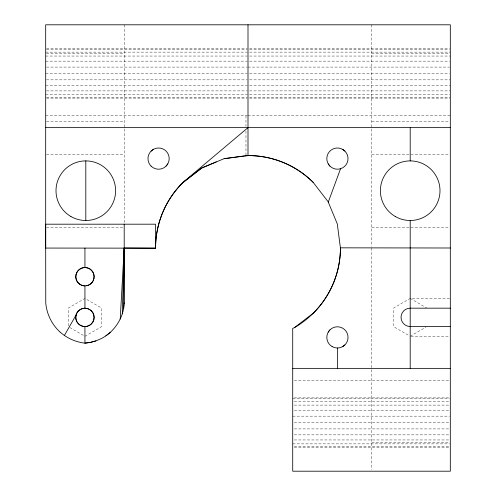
<?xml version="1.0" encoding="UTF-8"?>
<svg xmlns="http://www.w3.org/2000/svg" width="496" height="496" viewBox="0 0 496 496"><rect width="100%" height="100%" fill="white"/><g stroke="black" fill="none" stroke-linecap="round" stroke-linejoin="round"><path stroke-width="0.37" stroke-dasharray="2.48 1.86" d="M449.543 298.431L410.198 298.431L393.824 307.886L393.824 326.796L408.89 335.494M410.198 336.251L425.921 327.174M46.469 48.825L247.231 48.825M249.55 48.825L449.537 48.825M46.469 49.668L247.231 49.668M249.55 49.668L449.537 49.668M45.694 52.13L247.231 52.13M249.55 52.13L450.312 52.13M46.463 53.45L124.198 53.45M371.808 53.45L449.543 53.45M45.694 56.048L247.231 56.048M249.55 56.048L450.312 56.048M45.694 61.151L247.231 61.151M249.55 61.151L449.537 61.151M46.469 67.09L247.231 67.09M248 67.09L449.537 67.09M45.694 73.47L247.231 73.47M249.55 73.47L449.537 73.47M46.469 79.844L247.231 79.844M249.55 79.844L450.312 79.844M45.694 85.789L247.231 85.789M249.55 85.789L450.312 85.789M46.469 90.892L247.231 90.892M249.55 90.892L450.312 90.892M45.694 94.81L247.231 94.81M249.55 94.81L449.537 94.81M46.469 97.272L247.231 97.272M249.55 97.272L450.312 97.272M46.469 98.109L247.231 98.109M249.55 98.109L449.537 98.109M45.694 115.63L247.324 115.63M248 115.63L450.312 115.63M46.463 121.718L124.198 121.718M371.808 121.718L449.543 121.718M46.463 154.2L124.198 154.2M371.808 154.2L449.543 154.2M46.463 227.193L123.43 227.193M371.808 227.193L449.543 227.193M410.973 336.251L449.543 336.251M294.246 380.37L450.312 380.37M294.258 397.891L449.537 397.891M292.714 398.728L449.537 398.728M294.258 401.19L449.537 401.19M294.258 405.108L449.537 405.108M294.258 410.211L449.537 410.211M292.714 416.156L449.537 416.156M294.258 422.53L449.537 422.53M294.258 428.91L449.537 428.91M294.258 434.849L449.537 434.849M294.258 439.952L449.537 439.952M371.808 442.55L449.543 442.55M292.714 443.87L449.537 443.87M294.258 446.332L449.537 446.332M294.258 447.175L449.537 447.175M410.198 298.431L426.579 307.886M69.874 327.571L84.94 336.282L101.314 326.814L101.314 307.904L84.94 298.449L68.56 307.917L68.56 326.827M371.808 24.8L371.808 246.456M371.808 248L371.808 469.662M245.966 115.63L245.966 126.43M245.966 131.056L245.966 155.75M124.198 24.8L124.198 223.349"/><path stroke-width="0.74" d="M45.688 248.062L45.694 224.192L155.558 224.192L155.558 248.167L45.688 248.062L45.694 24.8L450.312 24.8L450.312 471.2L292.714 471.2L292.714 328.383L294.302 327.726L313.416 313.063M84.94 308.214L84.94 285.814M84.94 267.617L84.946 248.062M84.94 326.554L84.928 343.158L90.47 342.395L95.858 340.913L101.004 338.731C114.409 332.004 123.591 317.911 124.298 302.932L124.198 248L155.558 248.167A92.628 92.628 0 0 1 182.646 182.652L248 127.639M124.198 275.875L124.198 248L120.218 319.071M95.858 340.913L90.47 342.364L84.928 343.158C75.733 342.091 66.935 338.204 60.035 332.022L60.035 332.047C51.844 324.527 46.63 313.949 45.756 302.858L45.694 248M105.822 335.897L110.224 332.45M122.289 313.906L124.198 248.062L124.198 224.192M123.653 308.487L124.198 248M124.198 303.775L124.298 302.932M328.265 202.12L340.566 168.683M64.368 335.501L76.08 315.01M166.079 166.104L167.766 163.903M328.24 332.097L329.927 329.896M151.088 151.106L153.283 149.426M182.646 182.652L201.816 167.921L224.124 158.67L243.939 156.017M342.724 346.574L344.918 344.894M182.59 182.937L201.779 168.026L216.287 161.913M244.615 155.93L248.577 155.608A91.611 91.611 0 0 1 313.193 182.41L328.092 201.698L337.305 223.95L340.423 248A92.095 92.095 0 0 1 313.404 313.057M224.124 158.67L248 155.533L248 24.8M83.371 267.679L85.765 267.573A9.17 9.17 0 0 1 86.515 285.739L84.122 285.845A9.17 9.17 0 0 1 83.371 267.679A9.17 9.17 0 0 0 84.122 285.832M45.694 127.639L450.312 127.639M450.312 308.171L410.198 308.171A9.17 9.17 0 0 0 401.028 317.341A9.17 9.17 0 0 0 410.198 326.504L450.312 326.504M292.714 368.361L450.312 368.361M450.312 248L340.448 247.833A92.262 92.262 0 0 1 294.302 327.726M342.724 149.426L344.918 151.106L346.605 153.307A10.602 10.602 0 0 1 342.724 167.784L340.169 168.845A10.602 10.602 0 0 1 327.18 155.862A10.602 10.602 0 0 1 344.918 151.106M328.24 163.903L329.927 166.104M410.198 127.639L410.198 160.896M410.198 220.497L410.198 368.361M337.423 347.994L337.423 368.361M85.808 160.896L85.808 220.497M248.198 155.558A92.262 92.262 0 0 1 313.435 182.59M155.57 248A92.095 92.095 0 0 1 182.602 182.943M85.765 267.58A9.17 9.17 0 0 1 86.515 285.746M332.122 346.574A10.602 10.602 0 0 0 348.025 337.392A10.602 10.602 0 0 0 332.122 328.216A10.602 10.602 0 0 0 332.122 346.574M151.088 166.104A10.602 10.602 0 0 0 168.826 161.349A10.602 10.602 0 0 0 155.837 148.366A10.602 10.602 0 0 0 151.088 166.104M395.3 216.504A29.797 29.797 0 0 0 439.995 190.693A29.797 29.797 0 0 0 395.3 164.889A29.797 29.797 0 0 0 395.3 216.504M70.909 216.504A29.797 29.797 0 0 0 115.605 190.693A29.797 29.797 0 0 0 70.909 164.889A29.797 29.797 0 0 0 70.909 216.504M80.352 325.326A9.17 9.17 0 0 0 94.11 317.384A9.17 9.17 0 0 0 80.352 309.43A9.17 9.17 0 0 0 80.352 325.326A9.17 9.17 0 0 0 94.11 317.372A9.17 9.17 0 0 0 80.352 309.442A9.17 9.17 0 0 0 80.352 325.314"/></g></svg>
